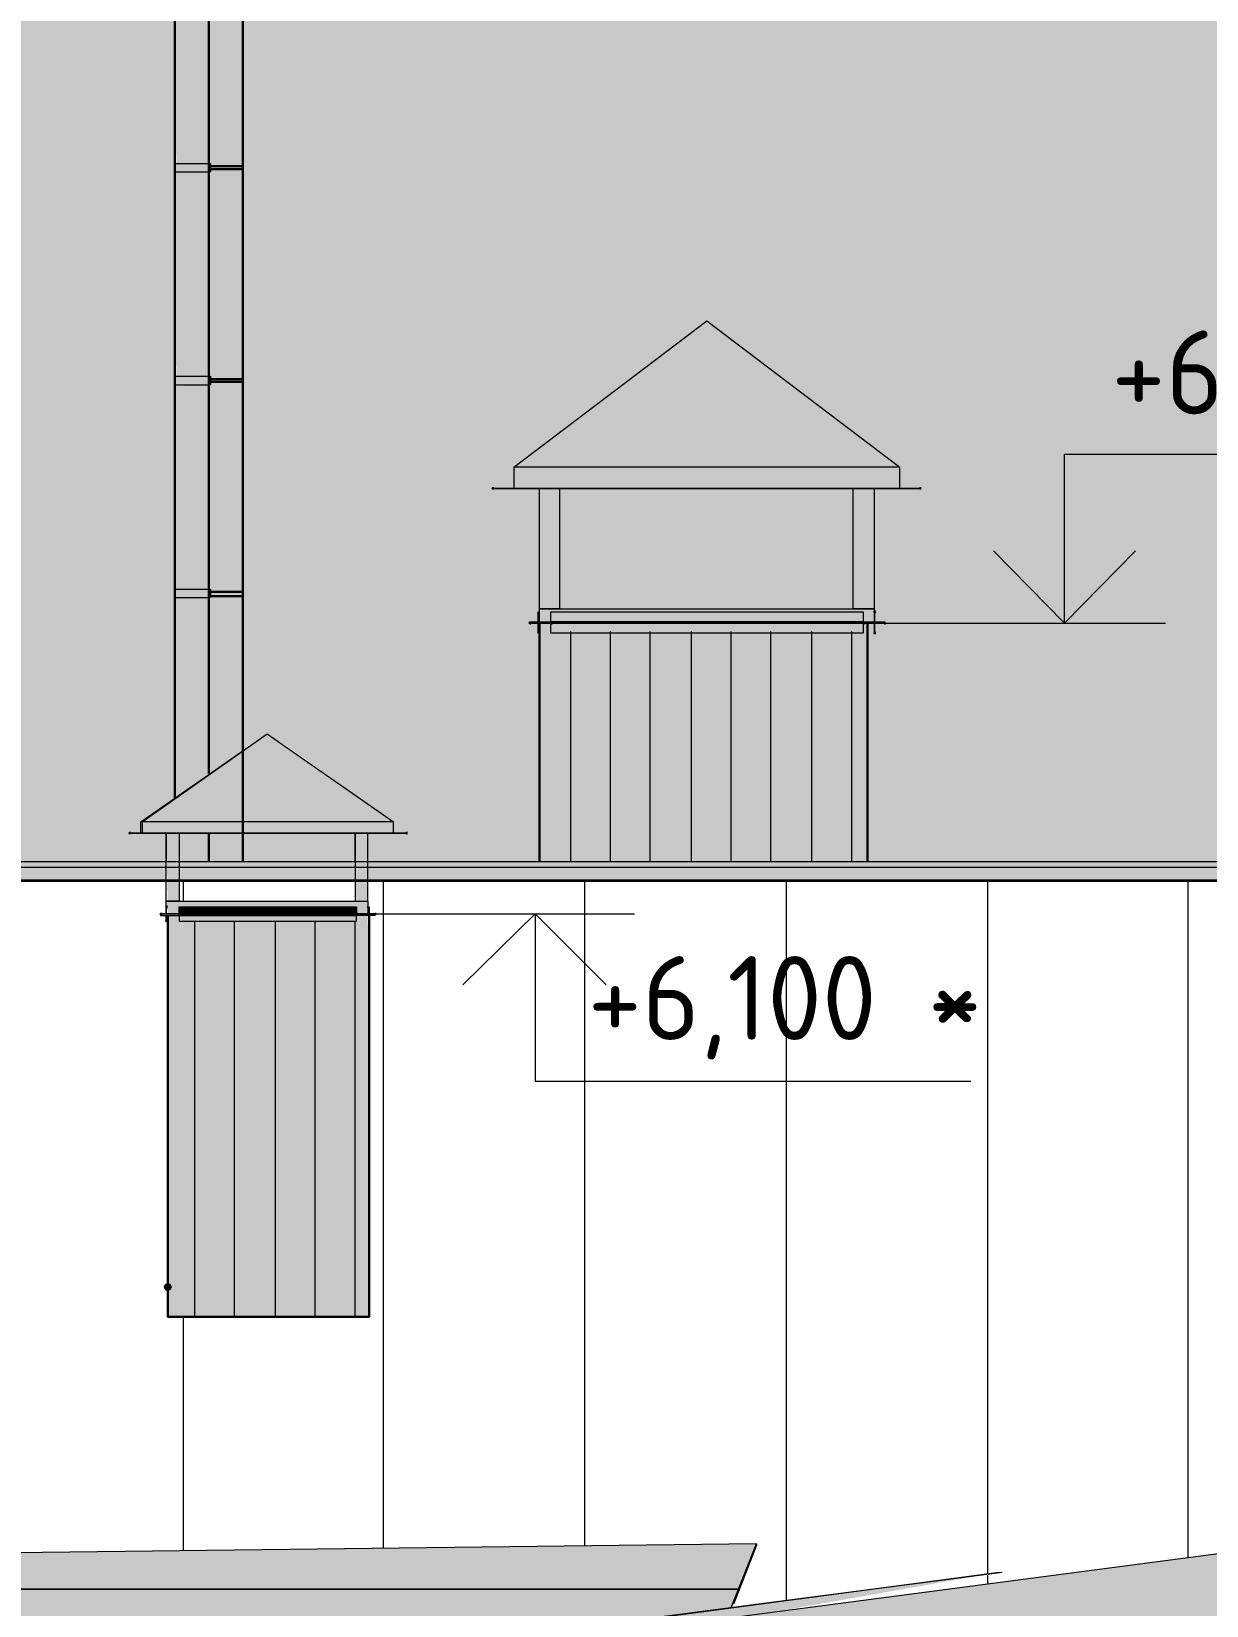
# Model space of a CAD drawing. Header units: millimetres. Extents: x -11345 to 411485, y -9810 to 73012.
# Drawn here: x 374841 to 378345, y 32625 to 37322 of the extents above; entities that cross this region are included whole.
import ezdxf

# ---------------------------------------------------------------- set-up
doc = ezdxf.new("R2010")
doc.units = ezdxf.units.MM
for name, color, linetype in [('PDF _Аннотация', 7, 'Continuous'), ('PDF _Крыша штриховка', 7, 'Continuous'), ('PDF _Линии', 7, 'Continuous'), ('PDF _Отметки', 7, 'Continuous'), ('PDF _Стены наружные', 7, 'Continuous'), ('PDF _Текст', 7, 'Continuous'), ('PDF _Узлы', 7, 'Continuous')]:
    doc.layers.add(name, color=color, linetype=linetype)
for name, color, linetype, true_color in [('PDF _Антураж', 7, 'Continuous', 0xb7c0ca), ('PDF _Воздуховоды', 7, 'Continuous', 0xb7c1cb), ('PDF _Обобщенные модели', 7, 'Continuous', 0xb5bcbf), ('PDF _Ограждение', 7, 'Continuous', 0x7f7f7f), ('PDF _Стены штриховка поверхности', 7, 'Continuous', 0xcacbcc)]:
    doc.layers.add(name, color=color, linetype=linetype, true_color=true_color)
doc.styles.add('PDF GOST Common', font='GOST_Common.ttf')

msp = doc.modelspace()

# ---------------------------------------------------------------- hatches: boundary and pattern name
at = {"layer": 'PDF _Антураж', "transparency": 33554687}
msp.add_hatch(color=256, dxfattribs=at).paths.add_polyline_path([(376940.63152, 32652.96863), (376948.56847, 32673.60469), (376978.19974, 32749.79938), (377003.59797, 32809.06191), (372156.76906, 32749.79938), (365849.54192, 32673.60469), (365832.60977, 32673.60469), (360934.9844, 32732.86722), (359550.78086, 32749.79938), (358166.57732, 32732.86722), (353268.95195, 32673.60469), (352629.76316, 32732.86722), (352629.76316, 32389.99112), (352633.9962, 32398.4572), (352697.49177, 32389.99112), (353091.16434, 32356.12681), (353103.86346, 32351.89377), (353103.86346, 32339.19466), (353150.42688, 32267.23301), (353163.12599, 32258.76693), (353163.12599, 32254.53389), (353180.05815, 32250.30085), (353184.29118, 32250.30085), (353209.68941, 32246.06781), (353218.15549, 32241.83478), (353260.48587, 32241.83478), (353268.95195, 32246.06781), (353273.18499, 32246.06781), (353294.35018, 32250.30085), (353302.81626, 32250.30085), (353315.51537, 32254.53389), (353319.74841, 32258.76693), (353332.44753, 32267.23301), (353379.01095, 32339.19466), (353379.01095, 32356.12681), (356452.19679, 32389.99112), (356930.53012, 32398.4572), (359038.58322, 32423.85543), (359550.78086, 32428.08846), (359550.78086, 32423.85543), (359555.0139, 32428.08846), (365726.78381, 32351.89377), (365726.78381, 32343.4277), (365773.34723, 32267.23301), (365786.04635, 32258.76693), (365786.04635, 32254.53389), (365802.9785, 32250.30085), (365807.21154, 32250.30085), (365836.84281, 32246.06781), (365841.07584, 32241.83478), (365883.40623, 32241.83478), (365896.10534, 32246.06781), (365921.50357, 32250.30085), (365925.73661, 32250.30085), (365942.66877, 32254.53389), (365942.66877, 32258.76693), (365955.36788, 32267.23301), (366001.9313, 32343.4277), (366001.9313, 32351.89377), (372122.90475, 32428.08846), (375229.9549, 32470.41885), (375433.14074, 32495.81708), (375437.37378, 32478.88492), (375437.37378, 32470.41885), (375445.83986, 32470.41885), (375441.60682, 32478.88492), (375441.60682, 32495.81708), (375547.43278, 32508.51619), (375661.72481, 32525.44835), (375661.72481, 32508.51619), (375649.0257, 32508.51619), (375653.25874, 32495.81708), (375653.25874, 32478.88492), (375792.949, 32495.81708), (375894.54192, 32508.51619), (375907.24104, 32508.51619), (376017.30003, 32525.44835), (376267.0493, 32559.31265), (376457.53602, 32584.71088), (376466.0021, 32559.31265), (376656.48882, 32584.71088), (376927.40328, 32618.57519), (376935.86936, 32631.2743), (377003.59797, 32804.82888)])
at = {"layer": 'PDF _Воздуховоды', "transparency": 33554559}
h = msp.add_hatch(color=256, dxfattribs=at)
h.paths.add_polyline_path([(377354.94015, 35560.53684), (377354.94015, 35958.44245), (377431.13484, 35958.44245), (377431.13484, 36021.93802), (377422.66877, 36026.17106), (376855.44163, 36457.94097), (376288.21449, 36026.17106), (376279.74841, 36021.93802), (376279.74841, 35958.44245), (376355.9431, 35958.44245), (376355.9431, 35590.16811), (376351.71006, 35590.16811), (376351.71006, 35560.53684), (376326.31183, 35560.53684), (376326.31183, 35556.3038), (376351.71006, 35556.3038), (376351.71006, 35526.67253), (376355.9431, 35526.67253), (376355.9431, 35556.3038), (376389.80741, 35556.3038), (376389.80741, 35526.67253), (377321.07584, 35526.67253), (377321.07584, 35556.3038), (377384.57142, 35556.3038), (377384.57142, 35560.53684)])
h.paths.add_polyline_path([(377291.44458, 35598.63419), (376415.20564, 35598.63419), (376415.20564, 35958.44245), (377291.44458, 35958.44245)], flags=0)
for points in [[(376220.48587, 35958.44245), (376220.48587, 35962.67548), (376216.25284, 35962.67548), (376212.0198, 35958.44245), (376216.25284, 35954.20941), (376220.48587, 35954.20941)], [(377494.63042, 35958.44245), (377494.63042, 35962.67548), (377490.39738, 35962.67548), (377486.16434, 35958.44245), (377490.39738, 35954.20941), (377494.63042, 35954.20941)], [(376330.54487, 35556.3038), (376330.54487, 35560.53684), (376326.31183, 35560.53684), (376322.07879, 35556.3038), (376326.31183, 35552.07076), (376330.54487, 35552.07076)], [(376394.04045, 35556.3038), (376394.04045, 35560.53684), (376389.80741, 35560.53684), (376385.57437, 35556.3038), (376389.80741, 35552.07076), (376394.04045, 35552.07076)], [(376394.04045, 35556.3038), (376394.04045, 35560.53684), (376389.80741, 35560.53684), (376385.57437, 35556.3038), (376389.80741, 35552.07076), (376394.04045, 35552.07076)], [(377325.30888, 35556.3038), (377325.30888, 35560.53684), (377321.07584, 35560.53684), (377316.84281, 35556.3038), (377321.07584, 35552.07076), (377325.30888, 35552.07076)], [(377325.30888, 35556.3038), (377325.30888, 35560.53684), (377321.07584, 35560.53684), (377316.84281, 35556.3038), (377321.07584, 35552.07076), (377325.30888, 35552.07076)], [(377359.17319, 35590.16811), (377359.17319, 35594.40115), (377354.94015, 35594.40115), (377350.70711, 35590.16811), (377354.94015, 35585.93507), (377359.17319, 35585.93507)], [(377388.80446, 35556.3038), (377388.80446, 35560.53684), (377384.57142, 35560.53684), (377380.33838, 35556.3038), (377384.57142, 35552.07076), (377388.80446, 35552.07076)], [(377359.17319, 35526.67253), (377359.17319, 35530.90557), (377354.94015, 35530.90557), (377350.70711, 35526.67253), (377354.94015, 35522.4395), (377359.17319, 35522.4395)], [(375136.82806, 34929.81413), (375136.82806, 34934.04717), (375132.59502, 34934.04717), (375128.36198, 34929.81413), (375132.59502, 34925.58109), (375136.82806, 34925.58109)], [(375136.82806, 34929.81413), (375136.82806, 34934.04717), (375132.59502, 34934.04717), (375128.36198, 34929.81413), (375132.59502, 34925.58109), (375136.82806, 34925.58109)], [(375962.27054, 34929.81413), (375962.27054, 34934.04717), (375958.0375, 34934.04717), (375953.80446, 34929.81413), (375958.0375, 34925.58109), (375962.27054, 34925.58109)], [(375246.88705, 34709.69613), (375246.88705, 34713.92917), (375242.65402, 34713.92917), (375238.42098, 34709.69613), (375242.65402, 34705.46309), (375246.88705, 34705.46309)], [(375229.9549, 34688.53094), (375229.9549, 34692.76398), (375225.72186, 34692.76398), (375221.48882, 34688.53094), (375225.72186, 34684.2979), (375229.9549, 34684.2979)], [(375246.88705, 34667.36575), (375246.88705, 34671.59879), (375242.65402, 34671.59879), (375238.42098, 34667.36575), (375242.65402, 34663.13271), (375246.88705, 34663.13271)], [(375284.9844, 34688.53094), (375284.9844, 34692.76398), (375280.75136, 34692.76398), (375276.51832, 34688.53094), (375280.75136, 34684.2979), (375284.9844, 34684.2979)], [(375284.9844, 34688.53094), (375284.9844, 34692.76398), (375280.75136, 34692.76398), (375276.51832, 34688.53094), (375280.75136, 34684.2979), (375284.9844, 34684.2979)], [(375814.11419, 34688.53094), (375814.11419, 34692.76398), (375809.88115, 34692.76398), (375805.64812, 34688.53094), (375809.88115, 34684.2979), (375814.11419, 34684.2979)], [(375814.11419, 34688.53094), (375814.11419, 34692.76398), (375809.88115, 34692.76398), (375805.64812, 34688.53094), (375809.88115, 34684.2979), (375814.11419, 34684.2979)], [(375869.14369, 34688.53094), (375869.14369, 34692.76398), (375864.91065, 34692.76398), (375860.67761, 34688.53094), (375864.91065, 34684.2979), (375869.14369, 34684.2979)]]:
    msp.add_hatch(color=7, dxfattribs=at).paths.add_polyline_path(points)
h = msp.add_hatch(color=256, dxfattribs=at)
h.paths.add_polyline_path([(375280.75136, 34684.2979), (375280.75136, 34667.36575), (375809.88115, 34667.36575), (375809.88115, 34684.2979)])
h.paths.add_polyline_path([(375843.74546, 34709.69613), (375843.74546, 34929.81413), (375919.94015, 34929.81413), (375919.94015, 34963.67843), (375543.19974, 35226.12681), (375170.69236, 34963.67843), (375170.69236, 34929.81413), (375242.65402, 34929.81413), (375246.88705, 34726.62829), (375242.65402, 34726.62829), (375246.88705, 34709.69613), (375246.88705, 34688.53094), (375225.72186, 34688.53094), (375225.72186, 34684.2979), (375280.75136, 34684.2979), (375280.75136, 34709.69613), (375809.88115, 34709.69613), (375809.88115, 34684.2979), (375864.91065, 34684.2979), (375864.91065, 34688.53094), (375847.9785, 34688.53094)])
h.paths.add_polyline_path([(375805.64812, 34726.62829), (375280.75136, 34726.62829), (375280.75136, 34929.81413), (375805.64812, 34929.81413)], flags=0)
at = {"layer": 'PDF _Линии', "transparency": 33554559}
msp.add_hatch(color=256, dxfattribs=at).paths.add_polyline_path([(375259.58617, 33575.24186), (375255.35313, 33583.70793), (375246.88705, 33587.94097), (375238.42098, 33583.70793), (375234.18794, 33575.24186), (375238.42098, 33566.77578), (375246.88705, 33562.54274), (375255.35313, 33566.77578)])
at = {"layer": 'PDF _Обобщенные модели', "transparency": 33554559}
h = msp.add_hatch(color=256, dxfattribs=at)
h.paths.add_polyline_path([(375179.15844, 44119.74038), (375196.09059, 44111.2743), (375199.47702, 44108.73448), (375191.85756, 44111.2743)])
h.paths.add_polyline_path([(375174.9254, 44109.86329), (375174.9254, 44107.04127), (375170.69236, 44098.57519), (375170.69236, 44090.10911), (375166.45933, 44081.64304), (375166.45933, 44077.41), (375162.22629, 44068.94392), (375157.99325, 44060.47784), (375157.99325, 44056.24481), (375196.09059, 44047.77873), (375200.32363, 44043.54569), (375200.32363, 44047.77873), (375204.55667, 44056.24481), (375196.09059, 44060.47784), (375191.85756, 44062.59436), (375200.32363, 44060.47784), (375204.55667, 44060.47784), (375190.44654, 44063.29987), (375179.15844, 44068.94392), (375204.55667, 44060.47784), (375208.78971, 44068.94392), (375208.78971, 44060.47784), (375204.55667, 44060.47784), (375204.55667, 44056.24481), (375204.55667, 44047.77873), (375200.32363, 44043.54569), (375221.48882, 44030.84658), (375229.9549, 44030.84658), (375251.12009, 44009.68138), (375251.12009, 44005.44835), (375263.81921, 43975.81708), (375272.28528, 43950.41885), (375268.05225, 43950.41885), (375268.05225, 43891.15631), (375272.28528, 43281.59879), (375268.05225, 43281.59879), (375268.05225, 43256.20056), (375272.28528, 42646.64304), (375268.05225, 42646.64304), (375268.05225, 42621.24481), (375272.28528, 42011.68728), (375268.05225, 42011.68728), (375268.05225, 41986.28905), (375272.28528, 41376.73153), (375268.05225, 41376.73153), (375268.05225, 41351.3333), (375272.28528, 40741.77578), (375268.05225, 40741.77578), (375268.05225, 40716.37755), (375272.28528, 40106.82003), (375272.28528, 40102.58699), (375268.05225, 40102.58699), (375268.05225, 40081.4218), (375272.28528, 39467.63124), (375268.05225, 39467.63124), (375268.05225, 38807.27725), (375272.28528, 38197.71973), (375268.05225, 38197.71973), (375268.05225, 38172.3215), (375272.28528, 37562.76398), (375268.05225, 37562.76398), (375268.05225, 37537.36575), (375272.28528, 36927.80823), (375268.05225, 36927.80823), (375268.05225, 36902.41), (375272.28528, 36292.85248), (375268.05225, 36292.85248), (375268.05225, 36267.45425), (375373.8782, 36267.45425), (375373.8782, 36275.92032), (375471.23809, 36275.92032), (375471.23809, 36284.3864), (375373.8782, 36284.3864), (375373.8782, 36292.85248), (375369.64517, 36292.85248), (375369.64517, 36902.41), (375373.8782, 36902.41), (375373.8782, 36910.87607), (375471.23809, 36910.87607), (375471.23809, 36919.34215), (375373.8782, 36919.34215), (375373.8782, 36927.80823), (375369.64517, 36927.80823), (375369.64517, 37537.36575), (375373.8782, 37537.36575), (375373.8782, 37545.83183), (375471.23809, 37545.83183), (375471.23809, 37554.2979), (375373.8782, 37554.2979), (375373.8782, 37562.76398), (375369.64517, 37562.76398), (375369.64517, 38172.3215), (375373.8782, 38172.3215), (375373.8782, 38180.78758), (375471.23809, 38180.78758), (375471.23809, 38189.25366), (375373.8782, 38189.25366), (375373.8782, 38197.71973), (375369.64517, 38197.71973), (375369.64517, 38807.27725), (375373.8782, 38807.27725), (375373.8782, 38815.74333), (375471.23809, 38815.74333), (375471.23809, 38824.20941), (375373.8782, 38824.20941), (375373.8782, 38832.67548), (375369.64517, 38832.67548), (375369.64517, 39442.23301), (375373.8782, 39442.23301), (375373.8782, 39450.69908), (375471.23809, 39450.69908), (375471.23809, 39463.3982), (375373.8782, 39459.34154), (375373.8782, 39467.63124), (375369.64517, 39467.63124), (375369.64517, 40081.4218), (375373.8782, 40081.4218), (375373.8782, 40085.65484), (375471.23809, 40085.65484), (375471.23809, 40089.88787), (375454.30593, 40089.88787), (375471.23809, 40094.12091), (375471.23809, 40098.35395), (375373.8782, 40094.29729), (375373.8782, 40102.58699), (375365.41213, 40102.58699), (375369.64517, 40106.82003), (375369.64517, 40716.37755), (375373.8782, 40716.37755), (375373.8782, 40720.61059), (375420.44163, 40720.61059), (375420.44163, 40733.3097), (375373.8782, 40733.3097), (375373.8782, 40741.77578), (375369.64517, 40741.77578), (375369.64517, 41351.3333), (375373.8782, 41351.3333), (375373.8782, 41359.79938), (375471.23809, 41359.79938), (375471.23809, 41368.26545), (375373.8782, 41368.26545), (375373.8782, 41376.73153), (375369.64517, 41376.73153), (375369.64517, 41986.28905), (375373.8782, 41986.28905), (375373.8782, 41994.75513), (375471.23809, 41994.75513), (375471.23809, 42003.22121), (375373.8782, 42003.22121), (375373.8782, 42011.68728), (375369.64517, 42011.68728), (375369.64517, 42621.24481), (375373.8782, 42621.24481), (375373.8782, 42629.71088), (375471.23809, 42629.71088), (375471.23809, 42638.17696), (375373.8782, 42638.17696), (375373.8782, 42646.64304), (375369.64517, 42646.64304), (375369.64517, 43256.20056), (375373.8782, 43256.20056), (375373.8782, 43264.66663), (375471.23809, 43264.66663), (375471.23809, 43273.13271), (375373.8782, 43273.13271), (375373.8782, 43281.59879), (375369.64517, 43281.59879), (375369.64517, 43891.15631), (375373.8782, 43891.15631), (375373.8782, 43899.62239), (375420.44163, 43899.62239), (375420.44163, 43908.08846), (375373.8782, 43908.08846), (375373.8782, 43916.55454), (375369.64517, 43916.55454), (375369.64517, 43950.41885), (375365.41213, 43975.81708), (375361.17909, 44005.44835), (375361.17909, 44009.68138), (375352.71301, 44030.84658), (375344.24694, 44043.54569), (375344.24694, 44047.77873), (375335.78086, 44056.24481), (375318.84871, 44081.64304), (375314.61567, 44085.87607), (375314.61567, 44090.10911), (375318.84871, 44102.80823), (375318.84871, 44107.04127), (375323.08174, 44111.2743), (375318.84871, 44111.2743), (375284.9844, 44123.97342), (375276.51832, 44123.97342), (375251.12009, 44140.90557), (375246.88705, 44140.90557), (375225.72186, 44162.07076), (375225.72186, 44166.3038), (375213.02275, 44191.70203), (375208.78971, 44221.3333), (375208.78971, 44314.46014), (375234.18794, 44373.72268), (375234.18794, 44449.91737), (375217.25579, 44441.4513), (375200.32363, 44437.21826), (375191.85756, 44432.98522), (375179.15844, 44428.75218), (375149.52717, 44420.2861), (375124.12894, 44411.82003), (375119.8959, 44420.2861), (375111.42983, 44441.4513), (375098.73071, 44454.15041), (375094.49767, 44466.84953), (375090.26464, 44475.3156), (375086.0316, 44488.01472), (375086.0316, 44373.72268), (375111.42983, 44314.46014), (375111.42983, 44221.3333), (375115.66287, 44191.70203), (375115.66287, 44166.3038), (375119.8959, 44162.07076), (375128.36198, 44140.90557), (375136.82806, 44123.97342), (375136.82806, 44119.74038), (375162.22629, 44090.10911), (375166.45933, 44081.64304), (375166.45933, 44090.10911)], flags=0)
h.paths.add_polyline_path([(375263.81921, 44077.41), (375266.99399, 44086.93433), (375268.05225, 44085.87607)], flags=0)
h.paths.add_polyline_path([(375263.81921, 44073.17696), (375276.51832, 44064.71088), (375268.05225, 44068.94392)], flags=0)
h.paths.add_polyline_path([(375284.9844, 44059.06683), (375289.21744, 44056.24481), (375297.68351, 44052.01177), (375301.91655, 44047.77873), (375284.9844, 44056.24481)], flags=0)
h.paths.add_polyline_path([(375268.05225, 44090.10911), (375276.51832, 44085.87607), (375306.14959, 44077.41), (375272.28528, 44085.87607)], flags=0)
h.paths.add_polyline_path([(375204.55667, 44081.64304), (375198.20711, 44083.75955), (375208.78971, 44081.64304), (375217.25579, 44077.41), (375213.02275, 44077.41)], flags=0)
h.paths.add_polyline_path([(375179.15844, 44090.10911), (375213.02275, 44081.64304), (375196.09059, 44084.46506)], flags=0)
h.paths.add_polyline_path([(375234.18794, 44090.10911), (375238.42098, 44090.10911), (375246.88705, 44083.75955)], flags=0)
h.paths.add_polyline_path([(375280.75136, 44107.04127), (375301.91655, 44102.80823), (375287.10092, 44104.92475)], flags=0)
h.paths.add_polyline_path([(375276.51832, 44107.04127), (375280.75136, 44105.83183), (375272.28528, 44107.04127), (375272.28528, 44111.2743)], flags=0)
for points in [[(375471.23809, 35640.96457), (375471.23809, 35649.43065), (375373.8782, 35649.43065), (375373.8782, 35657.89672), (375369.64517, 35657.89672), (375369.64517, 36267.45425), (375268.05225, 36263.22121), (375268.05225, 35035.64009), (375369.64517, 35107.60174), (375369.64517, 35632.49849), (375373.8782, 35632.49849), (375373.8782, 35636.73153)], [(375369.64517, 34929.81413), (375280.75136, 34929.81413), (375280.75136, 34845.15336), (375369.64517, 34845.15336)]]:
    msp.add_hatch(color=256, dxfattribs=at).paths.add_polyline_path(points)
at = {"layer": 'PDF _Ограждение', "true_color": 0xb5bcbf, "transparency": 33554559}
for points in [[(375242.65402, 34845.15336), (367144.85166, 34845.15336), (367144.85166, 34785.89082), (375242.65402, 34785.89082)], [(375805.64812, 34845.15336), (375280.75136, 34845.15336), (375280.75136, 34785.89082), (375805.64812, 34785.89082)], [(378400.50062, 34845.15336), (375843.74546, 34845.15336), (375843.74546, 34785.89082), (378400.50062, 34785.89082)]]:
    msp.add_hatch(color=9, dxfattribs=at).paths.add_polyline_path(points)
at = {"layer": 'PDF _Ограждение', "true_color": 0xb6c1cb, "transparency": 33554559}
h = msp.add_hatch(color=9, dxfattribs=at)
h.paths.add_polyline_path([(376859.67466, 32610.10911), (375657.49177, 32449.25366), (375661.72481, 32423.85543), (375670.19089, 32423.85543), (375877.60977, 32449.25366), (377079.79266, 32610.10911), (377727.44753, 32724.40115)])
h.paths.add_polyline_path([(377718.98145, 32724.40115), (376465.86609, 32559.72069), (376457.53602, 32584.71088), (376267.0493, 32559.31265), (375653.25874, 32478.88492), (375653.25874, 32474.65189), (375797.18204, 32474.65189), (375797.18204, 32471.84435), (375657.49177, 32453.48669), (375657.49177, 32449.25366), (375670.19089, 32453.48669), (375830.91406, 32474.65189), (375831.04635, 32474.65189), (375831.30135, 32474.70289), (377727.44753, 32724.40115)])
h.paths.add_polyline_path([(375817.96702, 32474.57584), (375818.34723, 32474.65189), (375818.54565, 32474.65189)], flags=0)
at = {"layer": 'PDF _Стены наружные', "true_color": 0xb6c1cb, "transparency": 33554687}
for points in [[(377333.77496, 35556.3038), (377321.07584, 35556.3038), (377321.07584, 35526.67253), (376389.80741, 35526.67253), (376389.80741, 35556.3038), (376355.9431, 35556.3038), (376355.9431, 34845.15336), (377333.77496, 34845.15336)], [(375843.74546, 34684.2979), (375809.88115, 34684.2979), (375809.88115, 34667.36575), (375280.75136, 34667.36575), (375280.75136, 34684.2979), (375246.88705, 34684.2979), (375246.88705, 33486.34805), (375847.9785, 33486.34805), (375847.9785, 33499.04717), (375843.74546, 34667.36575)]]:
    msp.add_hatch(color=9, dxfattribs=at).paths.add_polyline_path(points)
at = {"layer": 'PDF _Стены штриховка поверхности', "true_color": 0xfbfbf4, "transparency": 33554687}
for points in [[(374442.60977, 40508.95867), (374442.60977, 35708.69318), (374408.74546, 35708.69318), (374408.74546, 34845.15336), (375242.65402, 34845.15336), (375242.65402, 34929.81413), (375166.45933, 34929.81413), (375170.69236, 34950.97932), (375170.69236, 34967.91147), (375268.05225, 35035.64009), (375268.05225, 41304.76988), (368334.33543, 41304.76988), (368334.33543, 34845.15336), (368876.16434, 34845.15336), (368876.16434, 35708.69318), (368783.0375, 35708.69318), (368783.0375, 40508.95867), (370493.18499, 40508.95867), (370493.18499, 37389.20941), (370522.81626, 37389.20941), (370488.95195, 37384.97637), (370488.95195, 35708.69318), (370531.28233, 35708.69318), (370531.28233, 34845.15336), (372762.09354, 34845.15336), (372762.09354, 35708.69318), (372715.53012, 35708.69318), (372715.53012, 40508.95867)], [(375373.8782, 40716.37755), (375369.64517, 40716.37755), (375369.64517, 40102.58699), (375373.8782, 40102.58699), (375373.8782, 40098.35395), (375471.23809, 40098.35395), (375471.23809, 40085.65484), (375373.8782, 40085.65484), (375373.8782, 40081.4218), (375369.64517, 40081.4218), (375369.64517, 39467.63124), (375373.8782, 39467.63124), (375373.8782, 39463.3982), (375471.23809, 39463.3982), (375471.23809, 39450.69908), (375373.8782, 39450.69908), (375373.8782, 39442.23301), (375369.64517, 39442.23301), (375369.64517, 38832.67548), (375373.8782, 38832.67548), (375373.8782, 38824.20941), (375471.23809, 38824.20941), (375471.23809, 38815.74333), (375373.8782, 38815.74333), (375373.8782, 38807.27725), (375369.64517, 38807.27725), (375369.64517, 38197.71973), (375373.8782, 38197.71973), (375373.8782, 38189.25366), (375471.23809, 38189.25366), (375471.23809, 38180.78758), (375373.8782, 38180.78758), (375373.8782, 38172.3215), (375369.64517, 38172.3215), (375369.64517, 37562.76398), (375373.8782, 37562.76398), (375373.8782, 37554.2979), (375471.23809, 37554.2979), (375471.23809, 37545.83183), (375373.8782, 37545.83183), (375373.8782, 37537.36575), (375369.64517, 37537.36575), (375369.64517, 36927.80823), (375373.8782, 36927.80823), (375373.8782, 36919.34215), (375471.23809, 36919.34215), (375471.23809, 36910.87607), (375373.8782, 36910.87607), (375373.8782, 36902.41), (375369.64517, 36902.41), (375369.64517, 36292.85248), (375373.8782, 36292.85248), (375373.8782, 36284.3864), (375471.23809, 36284.3864), (375471.23809, 36275.92032), (375373.8782, 36275.92032), (375373.8782, 36267.45425), (375369.64517, 36263.22121), (375369.64517, 35657.89672), (375373.8782, 35657.89672), (375373.8782, 35649.43065), (375471.23809, 35649.43065), (375471.23809, 35636.73153), (375373.8782, 35636.73153), (375373.8782, 35632.49849), (375369.64517, 35632.49849), (375369.64517, 35107.60174), (375471.23809, 35175.33035), (375488.17024, 35192.2625), (375543.19974, 35226.12681), (375598.22924, 35192.2625), (375919.94015, 34963.67843), (375919.94015, 34929.81413), (375843.74546, 34929.81413), (375843.74546, 34845.15336), (376355.9431, 34845.15336), (376355.9431, 35526.67253), (376351.71006, 35526.67253), (376351.71006, 35556.3038), (376326.31183, 35556.3038), (376326.31183, 35560.53684), (376351.71006, 35560.53684), (376351.71006, 35590.16811), (376355.9431, 35590.16811), (376355.9431, 35958.44245), (376279.74841, 35958.44245), (376279.74841, 36021.93802), (376749.61567, 36377.51324), (376855.44163, 36457.94097), (376961.26759, 36377.51324), (376999.36493, 36347.88197), (377431.13484, 36021.93802), (377431.13484, 35958.44245), (377354.94015, 35958.44245), (377354.94015, 35560.53684), (377384.57142, 35560.53684), (377384.57142, 35556.3038), (377333.77496, 35556.3038), (377333.77496, 34845.15336), (378400.50062, 34845.15336), (378400.50062, 34540.3746), (378408.9667, 34540.3746), (378408.9667, 34823.98817), (378417.43278, 34823.98817), (378417.43278, 33511.74628), (381892.75726, 33511.74628), (381892.75726, 35700.22711), (382531.94605, 35700.22711), (382531.94605, 37440.00587), (381871.59207, 37440.00587), (381875.82511, 39687.74923), (382531.94605, 39687.74923), (382531.94605, 41304.76988), (375369.64517, 41304.76988), (375369.64517, 40741.77578), (375373.8782, 40741.77578), (375373.8782, 40733.3097), (375420.44163, 40733.3097), (375420.44163, 40720.61059), (375373.8782, 40720.61059)], [(377291.44458, 35958.44245), (376415.20564, 35958.44245), (376415.20564, 35598.63419), (377291.44458, 35598.63419)], [(375805.64812, 34929.81413), (375369.64517, 34929.81413), (375369.64517, 34845.15336), (375805.64812, 34845.15336)]]:
    msp.add_hatch(color=7, dxfattribs=at).paths.add_polyline_path(points)
at = {"layer": 'PDF _Узлы', "true_color": 0x939393, "transparency": 33554687}
msp.add_hatch(color=252, dxfattribs=at).paths.add_polyline_path([(385097.16729, 27657.45425), (385097.16729, 45736.76103), (382303.36198, 44462.61649), (382303.36198, 44187.46899), (382857.89, 44458.38345), (382857.89, 33367.82298), (374988.67172, 32334.96162), (374988.67172, 32258.76693), (375471.23809, 32322.2625), (375471.23809, 27657.45425)])

# ---------------------------------------------------------------- linework, layer by layer
at = {"layer": 'PDF _Аннотация', "lineweight": 20}
for points in [[(378133.81921, 35772.18876), (377922.16729, 35556.3038), (377922.16729, 36060.03537), (379221.71006, 36060.03537)], [(377922.16729, 35556.3038), (377710.51537, 35772.18876)], [(377621.62157, 35556.3038), (378222.71301, 35556.3038)], [(376042.69826, 34688.53094), (376639.55667, 34688.53094)], [(376343.24399, 34688.53094), (376127.35903, 34476.87902)], [(376554.8959, 34476.87902), (376343.24399, 34688.53094), (376343.24399, 34189.03242), (377642.78676, 34189.03242)]]:
    msp.add_lwpolyline(points, dxfattribs=at)
at = {"layer": 'PDF _Антураж', "color": 7, "lineweight": 18}
msp.add_lwpolyline([(377003.59797, 32809.06191), (377003.59797, 32804.82888), (376927.40328, 32618.57519), (377003.59797, 32809.06191), (365862.24104, 32673.60469), (359550.78086, 32749.79938), (353268.95195, 32673.60469), (352629.76316, 32732.86722), (352629.76316, 32389.99112), (353099.63042, 32347.66073), (353099.63042, 32343.4277), (353103.86346, 32347.66073), (353103.86346, 32343.4277)], dxfattribs=at)
at = {"layer": 'PDF _Антураж', "lineweight": 0}
for points in [[(376935.86936, 32631.2743), (377003.59797, 32804.82888), (376935.86936, 32631.2743)], [(376948.56847, 32673.60469), (365849.54192, 32673.60469), (376948.56847, 32673.60469)]]:
    msp.add_lwpolyline(points, dxfattribs=at)
at = {"layer": 'PDF _Воздуховоды', "color": 7, "lineweight": 18}
for points in [[(376279.74841, 36021.93802), (376855.44163, 36457.94097), (377431.13484, 36021.93802)], [(377490.39738, 35958.44245), (376216.25284, 35958.44245)], [(377321.07584, 35590.16811), (377321.07584, 35560.53684), (377384.57142, 35560.53684), (377384.57142, 35556.3038), (377321.07584, 35556.3038), (377384.57142, 35556.3038), (377321.07584, 35556.3038), (377321.07584, 35526.67253), (376389.80741, 35526.67253), (376389.80741, 35556.3038), (376326.31183, 35556.3038), (376389.80741, 35556.3038), (376326.31183, 35556.3038), (376326.31183, 35560.53684), (376389.80741, 35560.53684), (376389.80741, 35590.16811)], [(376389.80741, 35556.3038), (377321.07584, 35556.3038), (377321.07584, 35560.53684), (376389.80741, 35560.53684)], [(375170.69236, 34963.67843), (375543.19974, 35226.12681), (375919.94015, 34963.67843)], [(375958.0375, 34929.81413), (375132.59502, 34929.81413)], [(375280.75136, 34684.2979), (375809.88115, 34684.2979), (375809.88115, 34688.53094), (375280.75136, 34688.53094)]]:
    msp.add_lwpolyline(points, close=True, dxfattribs=at)
for points in [[(377431.13484, 35958.44245), (377431.13484, 36021.93802), (376279.74841, 36021.93802), (376279.74841, 35958.44245)], [(376415.20564, 35958.44245), (376415.20564, 35598.63419), (376355.9431, 35598.63419), (376355.9431, 35958.44245)], [(376355.9431, 35560.53684), (376355.9431, 35598.63419), (377354.94015, 35598.63419), (377354.94015, 35958.44245)], [(377354.94015, 35590.16811), (377354.94015, 35560.53684), (377354.94015, 35598.63419), (377291.44458, 35598.63419), (377291.44458, 35958.44245)], [(376351.71006, 35560.53684), (376351.71006, 35590.16811), (376355.9431, 35590.16811)], [(376355.9431, 35556.3038), (376355.9431, 35526.67253), (376351.71006, 35526.67253), (376351.71006, 35556.3038)], [(376389.80741, 35556.3038), (376389.80741, 35560.53684)], [(376389.80741, 35556.3038), (377321.07584, 35556.3038), (376389.80741, 35556.3038)], [(377321.07584, 35556.3038), (377321.07584, 35560.53684)], [(377354.94015, 35556.3038), (377354.94015, 35526.67253), (377354.94015, 35556.3038)], [(375166.45933, 34929.81413), (375166.45933, 34963.67843), (375543.19974, 35226.12681)], [(375919.94015, 34929.81413), (375919.94015, 34963.67843), (375170.69236, 34963.67843), (375170.69236, 34929.81413)], [(375280.75136, 34929.81413), (375280.75136, 34726.62829), (375242.65402, 34726.62829), (375242.65402, 34929.81413), (375242.65402, 34845.15336)], [(375242.65402, 34709.69613), (375242.65402, 34688.53094), (375242.65402, 34726.62829), (375843.74546, 34726.62829), (375843.74546, 34929.81413)], [(375805.64812, 34845.15336), (375805.64812, 34929.81413), (375805.64812, 34726.62829), (375843.74546, 34726.62829), (375843.74546, 34688.53094)], [(375280.75136, 34688.53094), (375225.72186, 34688.53094), (375280.75136, 34688.53094), (375280.75136, 34709.69613), (375809.88115, 34709.69613), (375809.88115, 34688.53094), (375864.91065, 34688.53094), (375809.88115, 34688.53094)], [(375843.74546, 34709.69613), (375847.9785, 34709.69613), (375847.9785, 34688.53094)], [(375280.75136, 34684.2979), (375280.75136, 34688.53094), (375225.72186, 34688.53094), (375225.72186, 34684.2979), (375280.75136, 34684.2979), (375280.75136, 34667.36575), (375809.88115, 34667.36575), (375809.88115, 34684.2979), (375809.88115, 34688.53094), (375864.91065, 34688.53094), (375864.91065, 34684.2979), (375809.88115, 34684.2979)], [(375242.65402, 34684.2979), (375242.65402, 34667.36575), (375242.65402, 34684.2979)], [(375280.75136, 34688.53094), (375809.88115, 34688.53094), (375280.75136, 34688.53094)]]:
    msp.add_lwpolyline(points, dxfattribs=at)
at = {"layer": 'PDF _Воздуховоды', "lineweight": 0, "const_width": 529.12979}
msp.add_lwpolyline([(375545.31626, 34709.69613), (375545.31626, 34688.53094), (375545.31626, 34684.2979)], dxfattribs=at)
at = {"layer": 'PDF _Воздуховоды', "lineweight": 0}
msp.add_lwpolyline([(375847.9785, 34688.53094), (375843.74546, 34709.69613), (375847.9785, 34688.53094)], dxfattribs=at)
msp.add_lwpolyline([(375242.65402, 34684.2979), (375242.65402, 34684.2979), (375242.65402, 34684.2979)], close=True, dxfattribs=at)
at = {"layer": 'PDF _Крыша штриховка', "lineweight": 9}
for points in [[(375293.45048, 34726.62829), (375293.45048, 34785.89082)], [(375890.30888, 32796.3628), (375890.30888, 34785.89082)], [(376491.40033, 32804.82888), (376491.40033, 34785.89082)], [(377092.49177, 32639.74038), (377092.49177, 34785.89082)], [(377693.58322, 32720.16811), (377693.58322, 34785.89082)], [(378290.44163, 32766.73153), (378290.44163, 34785.89082)], [(375293.45048, 32787.89672), (375293.45048, 33486.34805)], [(377693.58322, 32690.53684), (377693.58322, 32715.93507)]]:
    msp.add_lwpolyline(points, dxfattribs=at)
at = {"layer": 'PDF _Линии', "lineweight": 9}
for points in [[(385097.16729, 45736.76103), (382303.36198, 44462.61649), (382303.36198, 44187.46899), (382857.89, 44458.38345), (382857.89, 33367.82298), (376097.72776, 32478.88492), (374988.67172, 32334.96162), (374988.67172, 32258.76693), (375471.23809, 32322.2625), (375471.23809, 27996.09731)], [(376449.06995, 34845.15336), (376449.06995, 35530.90557)], [(376567.59502, 34845.15336), (376567.59502, 35530.90557)], [(376686.12009, 34845.15336), (376686.12009, 35530.90557)], [(376808.8782, 34845.15336), (376808.8782, 35530.90557)], [(376927.40328, 34845.15336), (376927.40328, 35530.90557)], [(377045.92835, 34845.15336), (377045.92835, 35530.90557)], [(377168.68646, 34845.15336), (377168.68646, 35530.90557)], [(377287.21154, 34845.15336), (377287.21154, 35530.90557)], [(375327.31478, 33486.34805), (375327.31478, 34667.36575)], [(375445.83986, 33486.34805), (375445.83986, 34667.36575)], [(375568.59797, 33486.34805), (375568.59797, 34667.36575)], [(375687.12304, 33486.34805), (375687.12304, 34667.36575)], [(375805.64812, 33486.34805), (375805.64812, 34667.36575)]]:
    msp.add_lwpolyline(points, dxfattribs=at)
at = {"layer": 'PDF _Линии', "lineweight": 30}
for points in [[(375369.64517, 35107.60174), (375369.64517, 43903.85543), (375369.64517, 43950.41885), (375369.64517, 43958.88492), (375369.64517, 43967.351), (375369.64517, 43971.58404), (375369.64517, 43980.05012), (375365.41213, 43988.51619), (375365.41213, 43996.98227), (375361.17909, 44005.44835), (375361.17909, 44013.91442), (375356.94605, 44018.14746), (375352.71301, 44026.61354), (375352.71301, 44035.07961), (375348.47997, 44043.54569), (375344.24694, 44047.77873), (375340.0139, 44056.24481), (375335.78086, 44060.47784), (375331.54782, 44068.94392), (375327.31478, 44077.41), (375318.84871, 44081.64304), (375314.61567, 44085.87607)], [(375268.05225, 35035.64009), (375268.05225, 43903.85543)], [(375268.05225, 36927.80823), (375268.05225, 36902.41)], [(375471.23809, 36919.34215), (375369.64517, 36919.34215)], [(375373.8782, 36902.41), (375373.8782, 36927.80823)], [(375369.64517, 36910.87607), (375471.23809, 36910.87607)], [(375268.05225, 36292.85248), (375268.05225, 36267.45425)], [(375471.23809, 36284.3864), (375369.64517, 36284.3864)], [(375369.64517, 36275.92032), (375471.23809, 36275.92032)], [(375373.8782, 36267.45425), (375373.8782, 36292.85248)], [(375268.05225, 35657.89672), (375268.05225, 35632.49849)], [(375471.23809, 35649.43065), (375369.64517, 35649.43065)], [(375373.8782, 35632.49849), (375373.8782, 35657.89672)], [(375369.64517, 35636.73153), (375471.23809, 35636.73153)], [(376355.9431, 34845.15336), (376355.9431, 35556.3038)], [(377333.77496, 34845.15336), (377333.77496, 35556.3038)], [(375369.64517, 34845.15336), (375369.64517, 34929.81413)], [(375847.9785, 34684.2979), (375847.9785, 33486.34805), (375246.88705, 33486.34805), (375246.88705, 33575.24186), (375246.88705, 34684.2979)]]:
    msp.add_lwpolyline(points, dxfattribs=at)
at = {"layer": 'PDF _Линии', "lineweight": 30, "ltscale": 53.338166}
msp.add_lwpolyline([(375471.23809, 34845.15336), (375471.23809, 43637.17401)], dxfattribs=at)
at = {"layer": 'PDF _Обобщенные модели', "color": 7, "lineweight": 18}
for points in [[(375268.05225, 36927.80823), (375369.64517, 36927.80823), (375373.8782, 36927.80823)], [(375268.05225, 36902.41), (375369.64517, 36902.41), (375373.8782, 36902.41)], [(375268.05225, 36292.85248), (375369.64517, 36292.85248), (375373.8782, 36292.85248)], [(375268.05225, 36267.45425), (375369.64517, 36267.45425), (375373.8782, 36267.45425)], [(375268.05225, 35657.89672), (375369.64517, 35657.89672), (375373.8782, 35657.89672)], [(375268.05225, 35632.49849), (375369.64517, 35632.49849), (375373.8782, 35632.49849)]]:
    msp.add_lwpolyline(points, dxfattribs=at)
at = {"layer": 'PDF _Обобщенные модели', "lineweight": 0}
msp.add_lwpolyline([(375373.8782, 35636.73153), (375373.8782, 35636.73153), (375373.8782, 35636.73153)], close=True, dxfattribs=at)
at = {"layer": 'PDF _Ограждение', "color": 7, "lineweight": 9, "ltscale": 81.531196}
for points in [[(352629.76316, 34828.22121), (378400.50062, 34828.22121)], [(357053.28823, 34845.15336), (378400.50062, 34845.15336)], [(352629.76316, 34790.12386), (378400.50062, 34790.12386)], [(352629.76316, 34785.89082), (378400.50062, 34785.89082)]]:
    msp.add_lwpolyline(points, dxfattribs=at)
at = {"layer": 'PDF _Ограждение', "color": 7, "lineweight": 9}
for points in [[(375657.49177, 32453.48669), (377735.9136, 32724.40115)], [(375657.49177, 32449.25366), (377727.44753, 32724.40115)]]:
    msp.add_lwpolyline(points, dxfattribs=at)
at = {"layer": 'PDF _Отметки', "lineweight": 20}
for points in [[(377321.07584, 35556.3038), (377765.54487, 35556.3038), (377922.16729, 35556.3038)], [(375843.74546, 34688.53094), (376106.19384, 34688.53094), (376343.24399, 34688.53094)]]:
    msp.add_lwpolyline(points, dxfattribs=at)
at = {"layer": 'PDF _Стены наружные', "color": 9, "lineweight": 0, "true_color": 0xb6c1cb}
for points in [[(375280.75136, 34684.2979), (375280.75136, 34684.2979), (375280.75136, 34684.2979)], [(375843.74546, 34684.2979), (375843.74546, 34684.2979), (375843.74546, 34684.2979)]]:
    msp.add_lwpolyline(points, close=True, dxfattribs=at)

# ---------------------------------------------------------------- texts
at = {"layer": 'PDF _Текст', "char_height": 250.011173, "attachment_point": 4, "style": 'PDF GOST Common'}
for s, insert in [('+6,970 *', (378061.39248, 36275.38419)), ('+6,100 *', (376499.33674, 34408.53677))]:
    msp.add_mtext(s, dxfattribs=dict(at, insert=insert))

doc.saveas('drawing.dxf')
